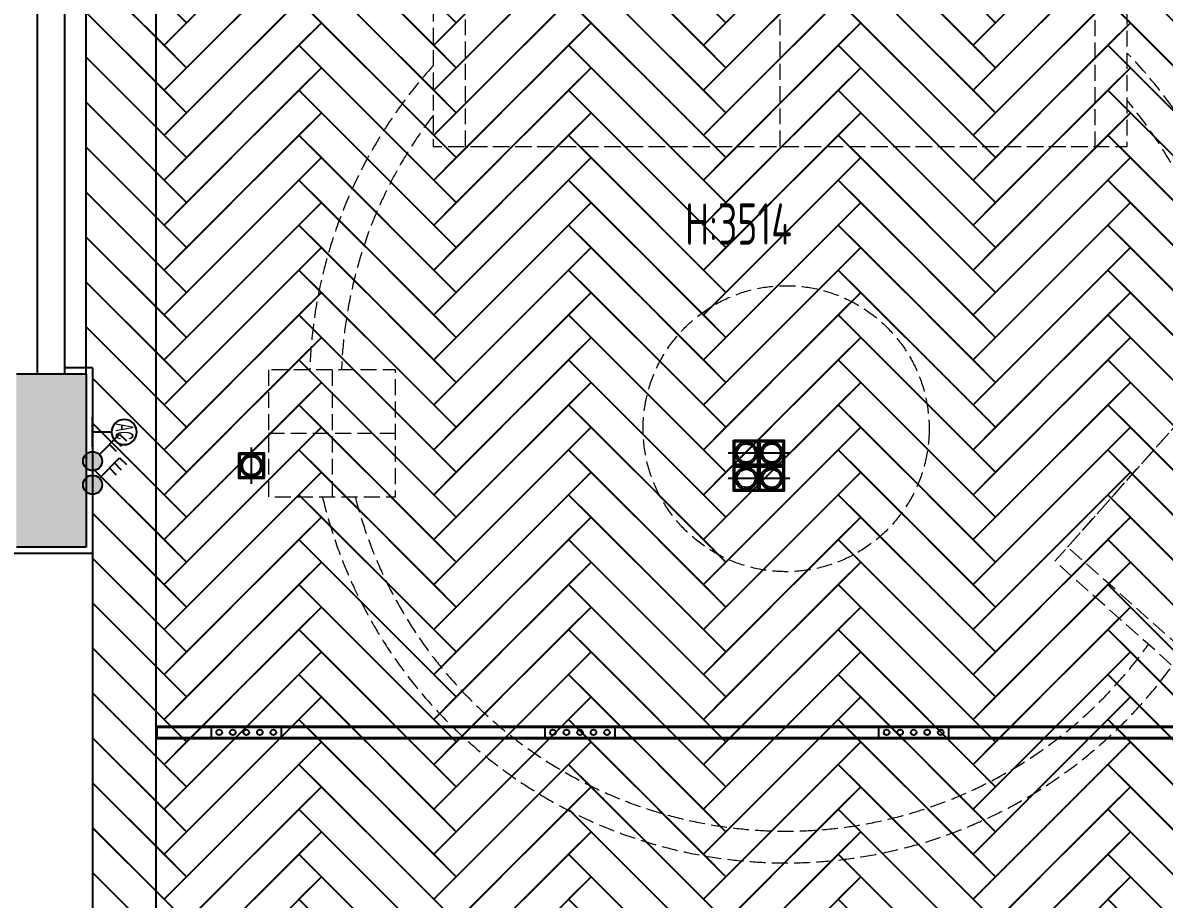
# Model space of a CAD drawing. Header units: millimetres. Extents: x -108767 to 78913, y -380878 to 1470.
# Drawn here: x -49111 to -45519, y -189256 to -186498 of the extents above; entities that cross this region are included whole.
import ezdxf
from ezdxf.enums import TextEntityAlignment as Align
from ezdxf.xclip import XClip

# ---------------------------------------------------------------- set-up
doc = ezdxf.new("R2010")
doc.units = ezdxf.units.MM
doc.header["$LTSCALE"] = 10
doc.header["$XCLIPFRAME"] = 0
doc.linetypes.add('DASH', pattern=[0.35, 0.25, -0.1])
doc.linetypes.add('DOTE', pattern=[2.42, 2, -0.2, 0.02, -0.2])
for name, color, linetype in [('NW-01-wall(原有墙体)', 255, 'Continuous'), ('NW-01-windows(窗户)', 42, 'Continuous'), ('NW-01梁', 4, 'Continuous'), ('NW-02-free(活动家具)', 241, 'Continuous'), ('NW-03-地面铺装', 8, 'Continuous'), ('NW-04-light(天花灯具)', 1, 'Continuous'), ('NW-04-天花造型粗线', 163, 'Continuous'), ('NW-完成面（用于平面）', 43, 'Continuous'), ('NW-开关插座', 117, 'Continuous'), ('NW-开关面板', 147, 'Continuous'), ('NW-强弱电插座', 223, 'Continuous')]:
    doc.layers.add(name, color=color, linetype=linetype)
doc.styles.add('GA-text-B', font='architxt.shx', dxfattribs={"width": 0.65, "bigfont": 'hztxt.shx'})
doc.styles.get("Standard").update_dxf_attribs({"font": ''})
doc.styles.add('STYLUS', font='stylu.ttf')
doc.styles.add('TSSD_REIN', font='tssdeng.shx', dxfattribs={"width": 0.7, "bigfont": 'hztxt.shx'})
doc.styles.get('Standard').set_extended_font_data('SimSun')

# ---------------------------------------------------------------- blocks, each defined once
blk = doc.blocks.new('hdfgfgfd')
at = {"layer": 'NW-04-light(天花灯具)'}
blk.add_lwpolyline([(-48389.7, -188720.5), (-48170.6, -188720.5), (-48170.6, -188754.5), (-48389.7, -188754.5)], close=True, dxfattribs=at)
at = {"layer": 'NW-04-light(天花灯具)', "color": 8}
for centre in [(-48365.3, -188737.5), (-48322.7, -188737.5), (-48280.1, -188737.5), (-48237.5, -188737.5), (-48195, -188737.5)]:
    blk.add_circle(centre, 8.76, dxfattribs=at)
blk = doc.blocks.new('嵌入式射灯1')
at = {"color": 250, "linetype": 'DOTE', "ltscale": 30}
blk.add_line((0, 100), (0, -100), dxfattribs=at)
blk.add_lwpolyline([(-100, 0, 0, 0, 0), (100, 0, 30, 0, 0), (154.9, 0, 0, 0, 0)], format="xyseb", dxfattribs=at)
blk.add_circle((0, 0), 60)
at = {"color": 250}
blk.add_circle((0, 0), 50, dxfattribs=at)
blk = doc.blocks.new('*U237')
at = {"layer": 'NW-04-light(天花灯具)', "color": 1, "ltscale": 15}
blk.add_lwpolyline([(150844.17, -14074.61), (150848.37, -14074.61), (150848.37, -14078.82), (150844.17, -14078.82)], close=True, dxfattribs=at)
at = {"layer": 'NW-04-light(天花灯具)', "color": 8, "ltscale": 15}
blk.add_lwpolyline([(150844.38, -14074.82), (150848.16, -14074.82), (150848.16, -14078.61), (150844.38, -14078.61)], close=True, dxfattribs=at)
at = {"layer": 'NW-04-light(天花灯具)', "color": 1, "linetype": 'DASH', "ltscale": 15, "xscale": 0.03000000000000001, "yscale": 0.03000000000000001, "zscale": 0.03000000000000001, "rotation": 180.0000000002703}
blk.add_blockref('嵌入式射灯1', (150846.27, -14076.71), dxfattribs=at)
blk = doc.blocks.new('*U241')
at = {"layer": 'NW-04-light(天花灯具)', "color": 1, "ltscale": 15}
blk.add_lwpolyline([(150844.17, -14074.61), (150848.37, -14074.61), (150848.37, -14078.82), (150844.17, -14078.82)], close=True, dxfattribs=at)
at = {"layer": 'NW-04-light(天花灯具)', "color": 8, "ltscale": 15}
blk.add_lwpolyline([(150844.38, -14074.82), (150848.16, -14074.82), (150848.16, -14078.61), (150844.38, -14078.61)], close=True, dxfattribs=at)
at = {"layer": 'NW-04-light(天花灯具)', "color": 1, "linetype": 'DASH', "ltscale": 15, "xscale": 0.03000000000000001, "yscale": 0.03000000000000001, "zscale": 0.03000000000000001, "rotation": 90.00000000027025}
blk.add_blockref('嵌入式射灯1', (150846.27, -14076.71), dxfattribs=at)
blk = doc.blocks.new('*U243')
at = {"layer": 'NW-04-light(天花灯具)', "color": 1, "ltscale": 15}
blk.add_lwpolyline([(150844.17, -14074.61), (150848.37, -14074.61), (150848.37, -14078.82), (150844.17, -14078.82)], close=True, dxfattribs=at)
at = {"layer": 'NW-04-light(天花灯具)', "color": 8, "ltscale": 15}
blk.add_lwpolyline([(150844.38, -14074.82), (150848.16, -14074.82), (150848.16, -14078.61), (150844.38, -14078.61)], close=True, dxfattribs=at)
at = {"layer": 'NW-04-light(天花灯具)', "color": 1, "linetype": 'DASH', "ltscale": 15, "xscale": 0.03000000000000001, "yscale": 0.03000000000000001, "zscale": 0.03000000000000001, "rotation": 270.0000000002702}
blk.add_blockref('嵌入式射灯1', (150846.27, -14076.71), dxfattribs=at)
blk = doc.blocks.new('_LINKPT1')
blk.add_line((0, 0), (0, 0))
blk = doc.blocks.new('ergwet')
for p, q in [((5135.37, -385.51), (5136.08, -384.8)), ((5137.49, -387.63), (5135.37, -385.51)), ((5135.91, -386.06), (5136.63, -385.34)), ((5136.43, -386.57), (5137.14, -385.86))]:
    blk.add_line(p, q)
blk.add_circle((5138.19, -388.34), 1)
for points in [[(5137.19, -388.34), (5137.19, -388.34), (5137.33, -388.84), (5137.33, -387.84)], [(5137.33, -388.84), (5137.33, -387.84), (5137.69, -389.21), (5137.69, -387.47)], [(5137.69, -389.21), (5137.69, -387.47), (5138.19, -389.34), (5138.19, -387.34)], [(5138.69, -389.21), (5138.69, -387.47), (5138.19, -389.34), (5138.19, -387.34)], [(5139.06, -388.84), (5139.06, -387.84), (5138.69, -389.21), (5138.69, -387.47)], [(5139.19, -388.34), (5139.19, -388.34), (5139.06, -388.84), (5139.06, -387.84)]]:
    blk.add_solid(points)
at = {"xscale": 4.805045045043872, "yscale": 4.805045045043872, "zscale": 4.805045045043872, "rotation": 90}
for p in [(5137.19, -388.34), (5138.19, -387.34), (5139.19, -388.34)]:
    blk.add_blockref('_LINKPT1', p, dxfattribs=at)
at = {"width": 0.8, "flags": 9}
blk.add_attdef('A', (5139.19, -388.34), '', height=0.0000961, rotation=90, dxfattribs=at)
blk = doc.blocks.new('*U261')
at = {"layer": 'NW-开关插座', "xscale": 30.1, "yscale": 30.1, "zscale": 30.1}
blk.add_blockref('ergwet', (-154433.7, 13702.9), dxfattribs=at)
blk = doc.blocks.new('*U115')
for p, q in [((-1.289, 1), (-1.289, -1)), ((0, 0), (-1.289, 0))]:
    blk.add_line(p, q)
blk.add_circle((0.855, 0), 0.855)
at = {"style": 'GA-text-B', "width": 0.65}
blk.add_attdef('1', (2.226, 0.489), '', height=1.5, dxfattribs=at)
at = {"style": 'STYLUS'}
blk.add_attdef('S', (0.349, -0.575), '', height=1.2, dxfattribs=at)
blk = doc.blocks.new('*U263')
at = {"layer": 'NW-开关面板', "extrusion": (-0.017452, 3.20596e-18, -0.999848)}
ref = blk.add_blockref('*U115', (-2038.6, -225.8, -3.9), dxfattribs=dict(at, xscale=46.44000144785679, yscale=46.44000144785679, zscale=-46.44000144785698, rotation=180))
ref.add_attrib('S', 'AC', dxfattribs={"layer": '0', "extrusion": (0.017452, -3.20596e-18, 0.999848), "height": 55.73, "rotation": 270, "style": 'STYLUS', "width": 0.5}).set_placement((2051.5, -224.5, 3.9), align=Align.CENTER)
blk = doc.blocks.new('GSGFFSD')
at = {"layer": 'NW-03-地面铺装', "color": 250}
for points in [[(-48665.9, -186568.8), (-48595.2, -186498), (-49019.4, -186073.8), (-49090.2, -186144.5)], [(-47817.4, -186568.8), (-47746.7, -186498), (-48170.9, -186073.8), (-48241.6, -186144.5)], [(-46968.8, -186568.8), (-46898.1, -186498), (-47322.4, -186073.8), (-47393.1, -186144.5)], [(-46120.3, -186568.8), (-46049.6, -186498), (-46473.9, -186073.8), (-46544.6, -186144.5)], [(-48665.9, -186568.8), (-48595.2, -186639.5), (-48170.9, -186215.2), (-48241.6, -186144.5)], [(-47817.4, -186568.8), (-47746.7, -186639.5), (-47322.4, -186215.2), (-47393.1, -186144.5)], [(-46968.8, -186568.8), (-46898.1, -186639.5), (-46473.9, -186215.2), (-46544.6, -186144.5)], [(-46120.3, -186568.8), (-46049.6, -186639.5), (-45625.3, -186215.2), (-45696, -186144.5)], [(-48665.9, -186710.2), (-48595.2, -186639.5), (-49019.4, -186215.2), (-49090.2, -186285.9)], [(-47817.4, -186710.2), (-47746.7, -186639.5), (-48170.9, -186215.2), (-48241.6, -186285.9)], [(-46968.8, -186710.2), (-46898.1, -186639.5), (-47322.4, -186215.2), (-47393.1, -186285.9)], [(-46120.3, -186710.2), (-46049.6, -186639.5), (-46473.9, -186215.2), (-46544.6, -186285.9)], [(-48665.9, -186710.2), (-48595.2, -186780.9), (-48170.9, -186356.6), (-48241.6, -186285.9)], [(-47817.4, -186710.2), (-47746.7, -186780.9), (-47322.4, -186356.6), (-47393.1, -186285.9)], [(-46968.8, -186710.2), (-46898.1, -186780.9), (-46473.9, -186356.6), (-46544.6, -186285.9)], [(-46120.3, -186710.2), (-46049.6, -186780.9), (-45625.3, -186356.6), (-45696, -186285.9)], [(-48665.9, -186851.6), (-48595.2, -186780.9), (-49019.4, -186356.6), (-49090.2, -186427.3)], [(-47817.4, -186851.6), (-47746.7, -186780.9), (-48170.9, -186356.6), (-48241.6, -186427.3)], [(-46968.8, -186851.6), (-46898.1, -186780.9), (-47322.4, -186356.6), (-47393.1, -186427.3)], [(-46120.3, -186851.6), (-46049.6, -186780.9), (-46473.9, -186356.6), (-46544.6, -186427.3)], [(-45271.8, -186851.6), (-45201.1, -186780.9), (-45625.3, -186356.6), (-45696, -186427.3)], [(-48665.9, -186851.6), (-48595.2, -186922.3), (-48170.9, -186498), (-48241.6, -186427.3)], [(-47817.4, -186851.6), (-47746.7, -186922.3), (-47322.4, -186498), (-47393.1, -186427.3)], [(-46968.8, -186851.6), (-46898.1, -186922.3), (-46473.9, -186498), (-46544.6, -186427.3)], [(-46120.3, -186851.6), (-46049.6, -186922.3), (-45625.3, -186498), (-45696, -186427.3)], [(-48665.9, -186993), (-48595.2, -186922.3), (-49019.4, -186498), (-49090.2, -186568.8)], [(-47817.4, -186993), (-47746.7, -186922.3), (-48170.9, -186498), (-48241.6, -186568.8)], [(-46968.8, -186993), (-46898.1, -186922.3), (-47322.4, -186498), (-47393.1, -186568.8)], [(-46120.3, -186993), (-46049.6, -186922.3), (-46473.9, -186498), (-46544.6, -186568.8)], [(-45271.8, -186993), (-45201.1, -186922.3), (-45625.3, -186498), (-45696, -186568.8)], [(-48665.9, -186993), (-48595.2, -187063.7), (-48170.9, -186639.5), (-48241.6, -186568.8)], [(-47817.4, -186993), (-47746.7, -187063.7), (-47322.4, -186639.5), (-47393.1, -186568.8)], [(-46968.8, -186993), (-46898.1, -187063.7), (-46473.9, -186639.5), (-46544.6, -186568.8)], [(-46120.3, -186993), (-46049.6, -187063.7), (-45625.3, -186639.5), (-45696, -186568.8)], [(-48665.9, -187134.4), (-48595.2, -187063.7), (-49019.4, -186639.5), (-49090.2, -186710.2)], [(-47817.4, -187134.4), (-47746.7, -187063.7), (-48170.9, -186639.5), (-48241.6, -186710.2)], [(-46968.8, -187134.4), (-46898.1, -187063.7), (-47322.4, -186639.5), (-47393.1, -186710.2)], [(-46120.3, -187134.4), (-46049.6, -187063.7), (-46473.9, -186639.5), (-46544.6, -186710.2)], [(-45271.8, -187134.4), (-45201.1, -187063.7), (-45625.3, -186639.5), (-45696, -186710.2)], [(-48665.9, -187134.4), (-48595.2, -187205.2), (-48170.9, -186780.9), (-48241.6, -186710.2)], [(-47817.4, -187134.4), (-47746.7, -187205.2), (-47322.4, -186780.9), (-47393.1, -186710.2)], [(-46968.8, -187134.4), (-46898.1, -187205.2), (-46473.9, -186780.9), (-46544.6, -186710.2)], [(-46120.3, -187134.4), (-46049.6, -187205.2), (-45625.3, -186780.9), (-45696, -186710.2)], [(-48665.9, -187275.9), (-48595.2, -187205.2), (-49019.4, -186780.9), (-49090.2, -186851.6)], [(-47817.4, -187275.9), (-47746.7, -187205.2), (-48170.9, -186780.9), (-48241.6, -186851.6)], [(-46968.8, -187275.9), (-46898.1, -187205.2), (-47322.4, -186780.9), (-47393.1, -186851.6)], [(-46120.3, -187275.9), (-46049.6, -187205.2), (-46473.9, -186780.9), (-46544.6, -186851.6)], [(-45271.8, -187275.9), (-45201.1, -187205.2), (-45625.3, -186780.9), (-45696, -186851.6)], [(-48665.9, -187275.9), (-48595.2, -187346.6), (-48170.9, -186922.3), (-48241.6, -186851.6)], [(-47817.4, -187275.9), (-47746.7, -187346.6), (-47322.4, -186922.3), (-47393.1, -186851.6)], [(-46968.8, -187275.9), (-46898.1, -187346.6), (-46473.9, -186922.3), (-46544.6, -186851.6)], [(-46120.3, -187275.9), (-46049.6, -187346.6), (-45625.3, -186922.3), (-45696, -186851.6)], [(-48665.9, -187417.3), (-48595.2, -187346.6), (-49019.4, -186922.3), (-49090.2, -186993)], [(-47817.4, -187417.3), (-47746.7, -187346.6), (-48170.9, -186922.3), (-48241.6, -186993)], [(-46968.8, -187417.3), (-46898.1, -187346.6), (-47322.4, -186922.3), (-47393.1, -186993)], [(-46120.3, -187417.3), (-46049.6, -187346.6), (-46473.9, -186922.3), (-46544.6, -186993)], [(-45271.8, -187417.3), (-45201.1, -187346.6), (-45625.3, -186922.3), (-45696, -186993)], [(-48665.9, -187417.3), (-48595.2, -187488), (-48170.9, -187063.7), (-48241.6, -186993)], [(-47817.4, -187417.3), (-47746.7, -187488), (-47322.4, -187063.7), (-47393.1, -186993)], [(-46968.8, -187417.3), (-46898.1, -187488), (-46473.9, -187063.7), (-46544.6, -186993)], [(-46120.3, -187417.3), (-46049.6, -187488), (-45625.3, -187063.7), (-45696, -186993)], [(-48665.9, -187558.7), (-48595.2, -187488), (-49019.4, -187063.7), (-49090.2, -187134.4)], [(-47817.4, -187558.7), (-47746.7, -187488), (-48170.9, -187063.7), (-48241.6, -187134.4)], [(-46968.8, -187558.7), (-46898.1, -187488), (-47322.4, -187063.7), (-47393.1, -187134.4)], [(-46120.3, -187558.7), (-46049.6, -187488), (-46473.9, -187063.7), (-46544.6, -187134.4)], [(-45271.8, -187558.7), (-45201.1, -187488), (-45625.3, -187063.7), (-45696, -187134.4)], [(-48665.9, -187558.7), (-48595.2, -187629.4), (-48170.9, -187205.2), (-48241.6, -187134.4)], [(-47817.4, -187558.7), (-47746.7, -187629.4), (-47322.4, -187205.2), (-47393.1, -187134.4)], [(-46968.8, -187558.7), (-46898.1, -187629.4), (-46473.9, -187205.2), (-46544.6, -187134.4)], [(-46120.3, -187558.7), (-46049.6, -187629.4), (-45625.3, -187205.2), (-45696, -187134.4)], [(-48665.9, -187700.1), (-48595.2, -187629.4), (-49019.4, -187205.2), (-49090.2, -187275.9)], [(-47817.4, -187700.1), (-47746.7, -187629.4), (-48170.9, -187205.2), (-48241.6, -187275.9)], [(-46968.8, -187700.1), (-46898.1, -187629.4), (-47322.4, -187205.2), (-47393.1, -187275.9)], [(-46120.3, -187700.1), (-46049.6, -187629.4), (-46473.9, -187205.2), (-46544.6, -187275.9)], [(-45271.8, -187700.1), (-45201.1, -187629.4), (-45625.3, -187205.2), (-45696, -187275.9)], [(-48665.9, -187700.1), (-48595.2, -187770.8), (-48170.9, -187346.6), (-48241.6, -187275.9)], [(-47817.4, -187700.1), (-47746.7, -187770.8), (-47322.4, -187346.6), (-47393.1, -187275.9)], [(-46968.8, -187700.1), (-46898.1, -187770.8), (-46473.9, -187346.6), (-46544.6, -187275.9)], [(-46120.3, -187700.1), (-46049.6, -187770.8), (-45625.3, -187346.6), (-45696, -187275.9)], [(-48665.9, -187841.5), (-48595.2, -187770.8), (-49019.4, -187346.6), (-49090.2, -187417.3)], [(-47817.4, -187841.5), (-47746.7, -187770.8), (-48170.9, -187346.6), (-48241.6, -187417.3)], [(-46968.8, -187841.5), (-46898.1, -187770.8), (-47322.4, -187346.6), (-47393.1, -187417.3)], [(-46120.3, -187841.5), (-46049.6, -187770.8), (-46473.9, -187346.6), (-46544.6, -187417.3)], [(-45271.8, -187841.5), (-45201.1, -187770.8), (-45625.3, -187346.6), (-45696, -187417.3)], [(-48665.9, -187841.5), (-48595.2, -187912.3), (-48170.9, -187488), (-48241.6, -187417.3)], [(-47817.4, -187841.5), (-47746.7, -187912.3), (-47322.4, -187488), (-47393.1, -187417.3)], [(-46968.8, -187841.5), (-46898.1, -187912.3), (-46473.9, -187488), (-46544.6, -187417.3)], [(-46120.3, -187841.5), (-46049.6, -187912.3), (-45625.3, -187488), (-45696, -187417.3)], [(-48665.9, -187983), (-48595.2, -187912.3), (-49019.4, -187488), (-49090.2, -187558.7)], [(-47817.4, -187983), (-47746.7, -187912.3), (-48170.9, -187488), (-48241.6, -187558.7)], [(-46968.8, -187983), (-46898.1, -187912.3), (-47322.4, -187488), (-47393.1, -187558.7)], [(-46120.3, -187983), (-46049.6, -187912.3), (-46473.9, -187488), (-46544.6, -187558.7)], [(-45271.8, -187983), (-45201.1, -187912.3), (-45625.3, -187488), (-45696, -187558.7)], [(-48665.9, -187983), (-48595.2, -188053.7), (-48170.9, -187629.4), (-48241.6, -187558.7)], [(-47817.4, -187983), (-47746.7, -188053.7), (-47322.4, -187629.4), (-47393.1, -187558.7)], [(-46968.8, -187983), (-46898.1, -188053.7), (-46473.9, -187629.4), (-46544.6, -187558.7)], [(-46120.3, -187983), (-46049.6, -188053.7), (-45625.3, -187629.4), (-45696, -187558.7)], [(-48665.9, -188124.4), (-48595.2, -188053.7), (-49019.4, -187629.4), (-49090.2, -187700.1)], [(-47817.4, -188124.4), (-47746.7, -188053.7), (-48170.9, -187629.4), (-48241.6, -187700.1)], [(-46968.8, -188124.4), (-46898.1, -188053.7), (-47322.4, -187629.4), (-47393.1, -187700.1)], [(-46120.3, -188124.4), (-46049.6, -188053.7), (-46473.9, -187629.4), (-46544.6, -187700.1)], [(-45271.8, -188124.4), (-45201.1, -188053.7), (-45625.3, -187629.4), (-45696, -187700.1)], [(-48665.9, -188124.4), (-48595.2, -188195.1), (-48170.9, -187770.8), (-48241.6, -187700.1)], [(-47817.4, -188124.4), (-47746.7, -188195.1), (-47322.4, -187770.8), (-47393.1, -187700.1)], [(-46968.8, -188124.4), (-46898.1, -188195.1), (-46473.9, -187770.8), (-46544.6, -187700.1)], [(-46120.3, -188124.4), (-46049.6, -188195.1), (-45625.3, -187770.8), (-45696, -187700.1)], [(-48665.9, -188265.8), (-48595.2, -188195.1), (-49019.4, -187770.8), (-49090.2, -187841.5)], [(-47817.4, -188265.8), (-47746.7, -188195.1), (-48170.9, -187770.8), (-48241.6, -187841.5)], [(-46968.8, -188265.8), (-46898.1, -188195.1), (-47322.4, -187770.8), (-47393.1, -187841.5)], [(-46120.3, -188265.8), (-46049.6, -188195.1), (-46473.9, -187770.8), (-46544.6, -187841.5)], [(-45271.8, -188265.8), (-45201.1, -188195.1), (-45625.3, -187770.8), (-45696, -187841.5)], [(-48665.9, -188265.8), (-48595.2, -188336.5), (-48170.9, -187912.3), (-48241.6, -187841.5)], [(-47817.4, -188265.8), (-47746.7, -188336.5), (-47322.4, -187912.3), (-47393.1, -187841.5)], [(-46968.8, -188265.8), (-46898.1, -188336.5), (-46473.9, -187912.3), (-46544.6, -187841.5)], [(-46120.3, -188265.8), (-46049.6, -188336.5), (-45625.3, -187912.3), (-45696, -187841.5)], [(-48665.9, -188407.2), (-48595.2, -188336.5), (-49019.4, -187912.3), (-49090.2, -187983)], [(-47817.4, -188407.2), (-47746.7, -188336.5), (-48170.9, -187912.3), (-48241.6, -187983)], [(-46968.8, -188407.2), (-46898.1, -188336.5), (-47322.4, -187912.3), (-47393.1, -187983)], [(-46120.3, -188407.2), (-46049.6, -188336.5), (-46473.9, -187912.3), (-46544.6, -187983)], [(-45271.8, -188407.2), (-45201.1, -188336.5), (-45625.3, -187912.3), (-45696, -187983)], [(-48665.9, -188407.2), (-48595.2, -188477.9), (-48170.9, -188053.7), (-48241.6, -187983)], [(-47817.4, -188407.2), (-47746.7, -188477.9), (-47322.4, -188053.7), (-47393.1, -187983)], [(-46968.8, -188407.2), (-46898.1, -188477.9), (-46473.9, -188053.7), (-46544.6, -187983)], [(-46120.3, -188407.2), (-46049.6, -188477.9), (-45625.3, -188053.7), (-45696, -187983)], [(-48665.9, -188548.7), (-48595.2, -188477.9), (-49019.4, -188053.7), (-49090.2, -188124.4)], [(-47817.4, -188548.7), (-47746.7, -188477.9), (-48170.9, -188053.7), (-48241.6, -188124.4)], [(-46968.8, -188548.7), (-46898.1, -188477.9), (-47322.4, -188053.7), (-47393.1, -188124.4)], [(-46120.3, -188548.7), (-46049.6, -188477.9), (-46473.9, -188053.7), (-46544.6, -188124.4)], [(-45271.8, -188548.7), (-45201.1, -188477.9), (-45625.3, -188053.7), (-45696, -188124.4)], [(-48665.9, -188548.7), (-48595.2, -188619.4), (-48170.9, -188195.1), (-48241.6, -188124.4)], [(-47817.4, -188548.7), (-47746.7, -188619.4), (-47322.4, -188195.1), (-47393.1, -188124.4)], [(-46968.8, -188548.7), (-46898.1, -188619.4), (-46473.9, -188195.1), (-46544.6, -188124.4)], [(-46120.3, -188548.7), (-46049.6, -188619.4), (-45625.3, -188195.1), (-45696, -188124.4)], [(-48665.9, -188690.1), (-48595.2, -188619.4), (-49019.4, -188195.1), (-49090.2, -188265.8)], [(-47817.4, -188690.1), (-47746.7, -188619.4), (-48170.9, -188195.1), (-48241.6, -188265.8)], [(-46968.8, -188690.1), (-46898.1, -188619.4), (-47322.4, -188195.1), (-47393.1, -188265.8)], [(-46120.3, -188690.1), (-46049.6, -188619.4), (-46473.9, -188195.1), (-46544.6, -188265.8)], [(-45271.8, -188690.1), (-45201.1, -188619.4), (-45625.3, -188195.1), (-45696, -188265.8)], [(-48665.9, -188690.1), (-48595.2, -188760.8), (-48170.9, -188336.5), (-48241.6, -188265.8)], [(-47817.4, -188690.1), (-47746.7, -188760.8), (-47322.4, -188336.5), (-47393.1, -188265.8)], [(-46968.8, -188690.1), (-46898.1, -188760.8), (-46473.9, -188336.5), (-46544.6, -188265.8)], [(-46120.3, -188690.1), (-46049.6, -188760.8), (-45625.3, -188336.5), (-45696, -188265.8)], [(-48665.9, -188831.5), (-48595.2, -188760.8), (-49019.4, -188336.5), (-49090.2, -188407.2)], [(-47817.4, -188831.5), (-47746.7, -188760.8), (-48170.9, -188336.5), (-48241.6, -188407.2)], [(-46968.8, -188831.5), (-46898.1, -188760.8), (-47322.4, -188336.5), (-47393.1, -188407.2)], [(-46120.3, -188831.5), (-46049.6, -188760.8), (-46473.9, -188336.5), (-46544.6, -188407.2)], [(-45271.8, -188831.5), (-45201.1, -188760.8), (-45625.3, -188336.5), (-45696, -188407.2)], [(-48665.9, -188831.5), (-48595.2, -188902.2), (-48170.9, -188477.9), (-48241.6, -188407.2)], [(-47817.4, -188831.5), (-47746.7, -188902.2), (-47322.4, -188477.9), (-47393.1, -188407.2)], [(-46968.8, -188831.5), (-46898.1, -188902.2), (-46473.9, -188477.9), (-46544.6, -188407.2)], [(-46120.3, -188831.5), (-46049.6, -188902.2), (-45625.3, -188477.9), (-45696, -188407.2)], [(-48665.9, -188972.9), (-48595.2, -188902.2), (-49019.4, -188477.9), (-49090.2, -188548.7)], [(-47817.4, -188972.9), (-47746.7, -188902.2), (-48170.9, -188477.9), (-48241.6, -188548.7)], [(-46968.8, -188972.9), (-46898.1, -188902.2), (-47322.4, -188477.9), (-47393.1, -188548.7)], [(-46120.3, -188972.9), (-46049.6, -188902.2), (-46473.9, -188477.9), (-46544.6, -188548.7)], [(-45271.8, -188972.9), (-45201.1, -188902.2), (-45625.3, -188477.9), (-45696, -188548.7)], [(-48665.9, -188972.9), (-48595.2, -189043.6), (-48170.9, -188619.4), (-48241.6, -188548.7)], [(-47817.4, -188972.9), (-47746.7, -189043.6), (-47322.4, -188619.4), (-47393.1, -188548.7)], [(-46968.8, -188972.9), (-46898.1, -189043.6), (-46473.9, -188619.4), (-46544.6, -188548.7)], [(-46120.3, -188972.9), (-46049.6, -189043.6), (-45625.3, -188619.4), (-45696, -188548.7)], [(-48665.9, -189114.3), (-48595.2, -189043.6), (-49019.4, -188619.4), (-49090.2, -188690.1)], [(-47817.4, -189114.3), (-47746.7, -189043.6), (-48170.9, -188619.4), (-48241.6, -188690.1)], [(-46968.8, -189114.3), (-46898.1, -189043.6), (-47322.4, -188619.4), (-47393.1, -188690.1)], [(-46120.3, -189114.3), (-46049.6, -189043.6), (-46473.9, -188619.4), (-46544.6, -188690.1)], [(-45271.8, -189114.3), (-45201.1, -189043.6), (-45625.3, -188619.4), (-45696, -188690.1)], [(-48665.9, -189114.3), (-48595.2, -189185.1), (-48170.9, -188760.8), (-48241.6, -188690.1)], [(-47817.4, -189114.3), (-47746.7, -189185.1), (-47322.4, -188760.8), (-47393.1, -188690.1)], [(-46968.8, -189114.3), (-46898.1, -189185.1), (-46473.9, -188760.8), (-46544.6, -188690.1)], [(-46120.3, -189114.3), (-46049.6, -189185.1), (-45625.3, -188760.8), (-45696, -188690.1)], [(-48665.9, -189255.8), (-48595.2, -189185.1), (-49019.4, -188760.8), (-49090.2, -188831.5)], [(-47817.4, -189255.8), (-47746.7, -189185.1), (-48170.9, -188760.8), (-48241.6, -188831.5)], [(-46968.8, -189255.8), (-46898.1, -189185.1), (-47322.4, -188760.8), (-47393.1, -188831.5)], [(-46120.3, -189255.8), (-46049.6, -189185.1), (-46473.9, -188760.8), (-46544.6, -188831.5)], [(-45271.8, -189255.8), (-45201.1, -189185.1), (-45625.3, -188760.8), (-45696, -188831.5)], [(-48665.9, -189255.8), (-48595.2, -189326.5), (-48170.9, -188902.2), (-48241.6, -188831.5)], [(-47817.4, -189255.8), (-47746.7, -189326.5), (-47322.4, -188902.2), (-47393.1, -188831.5)], [(-46968.8, -189255.8), (-46898.1, -189326.5), (-46473.9, -188902.2), (-46544.6, -188831.5)], [(-46120.3, -189255.8), (-46049.6, -189326.5), (-45625.3, -188902.2), (-45696, -188831.5)], [(-48665.9, -189397.2), (-48595.2, -189326.5), (-49019.4, -188902.2), (-49090.2, -188972.9)], [(-47817.4, -189397.2), (-47746.7, -189326.5), (-48170.9, -188902.2), (-48241.6, -188972.9)], [(-46968.8, -189397.2), (-46898.1, -189326.5), (-47322.4, -188902.2), (-47393.1, -188972.9)], [(-46120.3, -189397.2), (-46049.6, -189326.5), (-46473.9, -188902.2), (-46544.6, -188972.9)], [(-45271.8, -189397.2), (-45201.1, -189326.5), (-45625.3, -188902.2), (-45696, -188972.9)], [(-48665.9, -189397.2), (-48595.2, -189467.9), (-48170.9, -189043.6), (-48241.6, -188972.9)], [(-47817.4, -189397.2), (-47746.7, -189467.9), (-47322.4, -189043.6), (-47393.1, -188972.9)], [(-46968.8, -189397.2), (-46898.1, -189467.9), (-46473.9, -189043.6), (-46544.6, -188972.9)], [(-46120.3, -189397.2), (-46049.6, -189467.9), (-45625.3, -189043.6), (-45696, -188972.9)], [(-48665.9, -189538.6), (-48595.2, -189467.9), (-49019.4, -189043.6), (-49090.2, -189114.3)], [(-47817.4, -189538.6), (-47746.7, -189467.9), (-48170.9, -189043.6), (-48241.6, -189114.3)], [(-46968.8, -189538.6), (-46898.1, -189467.9), (-47322.4, -189043.6), (-47393.1, -189114.3)], [(-46120.3, -189538.6), (-46049.6, -189467.9), (-46473.9, -189043.6), (-46544.6, -189114.3)], [(-45271.8, -189538.6), (-45201.1, -189467.9), (-45625.3, -189043.6), (-45696, -189114.3)], [(-48665.9, -189538.6), (-48595.2, -189609.3), (-48170.9, -189185.1), (-48241.6, -189114.3)], [(-47817.4, -189538.6), (-47746.7, -189609.3), (-47322.4, -189185.1), (-47393.1, -189114.3)], [(-46968.8, -189538.6), (-46898.1, -189609.3), (-46473.9, -189185.1), (-46544.6, -189114.3)], [(-46120.3, -189538.6), (-46049.6, -189609.3), (-45625.3, -189185.1), (-45696, -189114.3)], [(-48665.9, -189680), (-48595.2, -189609.3), (-49019.4, -189185.1), (-49090.2, -189255.8)], [(-47817.4, -189680), (-47746.7, -189609.3), (-48170.9, -189185.1), (-48241.6, -189255.8)], [(-46968.8, -189680), (-46898.1, -189609.3), (-47322.4, -189185.1), (-47393.1, -189255.8)], [(-46120.3, -189680), (-46049.6, -189609.3), (-46473.9, -189185.1), (-46544.6, -189255.8)], [(-45271.8, -189680), (-45201.1, -189609.3), (-45625.3, -189185.1), (-45696, -189255.8)]]:
    blk.add_lwpolyline(points, close=True, dxfattribs=at)

msp = doc.modelspace()

# ---------------------------------------------------------------- hatches: boundary and pattern name
at = {"layer": 'NW-01-wall(原有墙体)'}
h = msp.add_hatch(color=250, dxfattribs=at)
h.dxf.hatch_style = 1
h.paths.add_polyline_path([(-48910.9, -187603.5), (-49130.9, -187603.5), (-49130.9, -188148.5), (-48910.9, -188148.5)])

# ---------------------------------------------------------------- linework, layer by layer
at = {"layer": 'NW-01-wall(原有墙体)', "ltscale": 10}
for p, q in [((-48910.9, -187603.5), (-49130.9, -187603.5)), ((-48910.9, -187603.5), (-48910.9, -188148.5)), ((-48910.9, -188148.5), (-49130.9, -188148.5))]:
    msp.add_line(p, q, dxfattribs=at)
at = {"layer": 'NW-01-windows(窗户)'}
for p, q in [((-49063.9, -187603.5), (-49063.9, -184968.5)), ((-48977.9, -187603.5), (-48977.9, -184968.5)), ((-48910.9, -187603.5), (-48910.9, -184968.5))]:
    msp.add_line(p, q, dxfattribs=at)
at = {"layer": 'NW-02-free(活动家具)', "color": 8, "linetype": 'DASH', "lineweight": 5, "ltscale": 20}
for p, q in [((-46727.4, -186887.2), (-46727.4, -186137.2)), ((-48137.6, -187589.9), (-48137.6, -187989.9)), ((-47937.6, -187789.9), (-48337.6, -187789.9))]:
    msp.add_line(p, q, dxfattribs=at)
at = {"layer": 'NW-02-free(活动家具)', "linetype": 'DASH', "lineweight": 5, "ltscale": 20, "flags": 128}
for points in [[(-45635.9, -186037.2), (-47818.8, -186037.2), (-47818.8, -186887.2), (-45635.9, -186887.2), (-45635.9, -186037.2)], [(-48337.6, -187589.9), (-48337.6, -187989.9), (-47937.6, -187989.9), (-47937.6, -187589.9), (-48337.6, -187589.9)], [(-45862.8, -188192.5), (-45397.7, -187669.3), (-44874.6, -188134.4), (-45339.7, -188657.6), (-45862.8, -188192.5)]]:
    msp.add_lwpolyline(points, dxfattribs=at)
at = {"layer": 'NW-02-free(活动家具)', "color": 8, "linetype": 'DASH', "lineweight": 5, "ltscale": 20, "flags": 128}
for points in [[(-47718.8, -186137.2), (-47718.8, -186887.2), (-45735.9, -186887.2), (-45735.9, -186137.2)], [(-45822.9, -188147.6), (-45437.6, -187714.2), (-44959.3, -188139.4), (-45344.6, -188572.9)]]:
    msp.add_lwpolyline(points, close=True, dxfattribs=at)
at = {"layer": 'NW-02-free(活动家具)', "linetype": 'DASH', "lineweight": 5, "ltscale": 20}
msp.add_circle((-46708.7, -187775.2), 450, dxfattribs=at)
for start, end in [(352.8959, 44.3414), (137.7355, 178.0235), (193.4253, 324.1145)]:
    msp.add_arc((-46708.7, -187641.6), 1500, start, end, dxfattribs=at)
at = {"layer": 'NW-02-free(活动家具)', "color": 8, "linetype": 'DASH', "lineweight": 5, "ltscale": 20}
for start, end in [(355.7627, 39.9796), (142.4581, 177.8823), (194.4042, 324.5268)]:
    msp.add_arc((-46708.7, -187641.6), 1400, start, end, dxfattribs=at)
at = {"layer": 'NW-04-天花造型粗线'}
msp.add_line((-48890.9, -188168.5), (-48890.9, -189293.5), dxfattribs=at)
msp.add_lwpolyline([(-44897.9, -189507.5), (-48690.9, -189507.5), (-48690.9, -184435.5), (-44897.9, -184435.5)], close=True, dxfattribs=at)
at = {"layer": 'NW-04-天花造型粗线', "color": 32}
msp.add_lwpolyline([(-48690.9, -188711), (-44897.9, -188711), (-44897.9, -188751), (-48690.9, -188751)], close=True, dxfattribs=at)
at = {"layer": 'NW-04-天花造型粗线', "color": 8}
msp.add_lwpolyline([(-48687.9, -188714), (-44900.9, -188714), (-44900.9, -188748), (-48687.9, -188748)], close=True, dxfattribs=at)
at = {"layer": 'NW-完成面（用于平面）'}
msp.add_line((-48890.9, -187583.5), (-48977.9, -187583.5), dxfattribs=at)
msp.add_lwpolyline([(-48890.9, -187583.5), (-48890.9, -188168.5), (-49150.9, -188168.5), (-49150.9, -188003.5)], dxfattribs=at)

# ---------------------------------------------------------------- block references
at = {"layer": 'NW-03-地面铺装'}
ref = msp.add_blockref('GSGFFSD', (0, 0), dxfattribs=at)
XClip(ref).set_block_clipping_path([(-48890.9057462904, -184285.4724403794), (-44747.9057462904, -184285.4724403794), (-44747.9057462904, -184975.4724403794), (-43975.9057462904, -184975.4724403794), (-43975.9057462904, -189230.4724403794), (-44747.9057462904, -189230.4724403794), (-44747.9057462904, -189660.4724403794), (-46779.4057462904, -189660.4724403794), (-46779.4057462904, -189920.4724403795), (-47014.4680625998, -189920.4724403795), (-47014.4680625998, -189870.4724403795), (-46969.4057462904, -189870.4724403795), (-46969.4057462904, -189660.4724403795), (-48070.9057462904, -189660.4724403795), (-48070.9057462904, -189735.4724403795), (-47099.4057462904, -189735.4724403795), (-47099.4057462904, -189800.4724403795), (-47990.9057462904, -189800.4724403795), (-47990.9057462904, -189795.4724403795), (-48070.9057462904, -189795.4724403795), (-48070.9057462904, -192998.4724402666), (-48070.9057462903, -193468.472440447), (-51685.9057462874, -193468.4724403118), (-51685.9057462904, -192892.4724403794), (-51705.9057462904, -192892.4724403794), (-51705.9057462904, -190587.4724403794), (-51685.9057462904, -190587.4724403794), (-51685.9057462904, -189910.4724403794), (-49050.9057462904, -189910.4724403794), (-49050.9057462904, -190460.4724403794), (-48870.9057462904, -190460.4724403794), (-48870.9057462904, -189657.4724403795), (-48880.9057462904, -189657.4724403795), (-48880.9057462904, -189667.4724403795), (-48890.9057462904, -189667.4724403795), (-48890.9057462904, -187583.4724403794), (-48910.9057462904, -187583.4724403794), (-48910.9057462904, -184988.4724403794), (-48890.9057462904, -184988.4724403794)])
at = {"layer": 'NW-04-light(天花灯具)', "xscale": 19.008, "yscale": 19.008, "zscale": 19.008}
for name, p in [('*U241', (-2914120.2, 79718.4)), ('*U241', (-2914040.4, 79718.4)), ('*U237', (-2915676.9, 79678.5)), ('*U243', (-2914120.2, 79638.5)), ('*U243', (-2914040.4, 79638.5))]:
    msp.add_blockref(name, p, dxfattribs=at)
at = {"layer": 'NW-04-light(天花灯具)'}
for p in [(-127.2, 6.5), (922.8, 6.5), (1972.8, 6.5)]:
    msp.add_blockref('hdfgfgfd', p, dxfattribs=at)
at = {"layer": 'NW-开关插座', "xscale": 0.9984580498866216, "yscale": 0.9984580498866216, "zscale": 0.9984580498866216, "rotation": 270}
for p in [(-50901.7, -187651.9), (-50901.7, -187726.2)]:
    msp.add_blockref('*U261', p, dxfattribs=at)
at = {"layer": 'NW-强弱电插座', "xscale": 0.9984580498866216, "yscale": 0.9984580498866216, "zscale": 0.9984580498866216, "rotation": 270}
msp.add_blockref('*U263', (-50866.6, -187560.2, 0), dxfattribs=at)

# ---------------------------------------------------------------- texts
at = {"layer": 'NW-01梁', "color": 251, "style": 'TSSD_REIN', "width": 0.7}
msp.add_text('H:3514', height=130, dxfattribs=at).set_placement((-47026.6, -187196.2))

doc.saveas('drawing.dxf')
